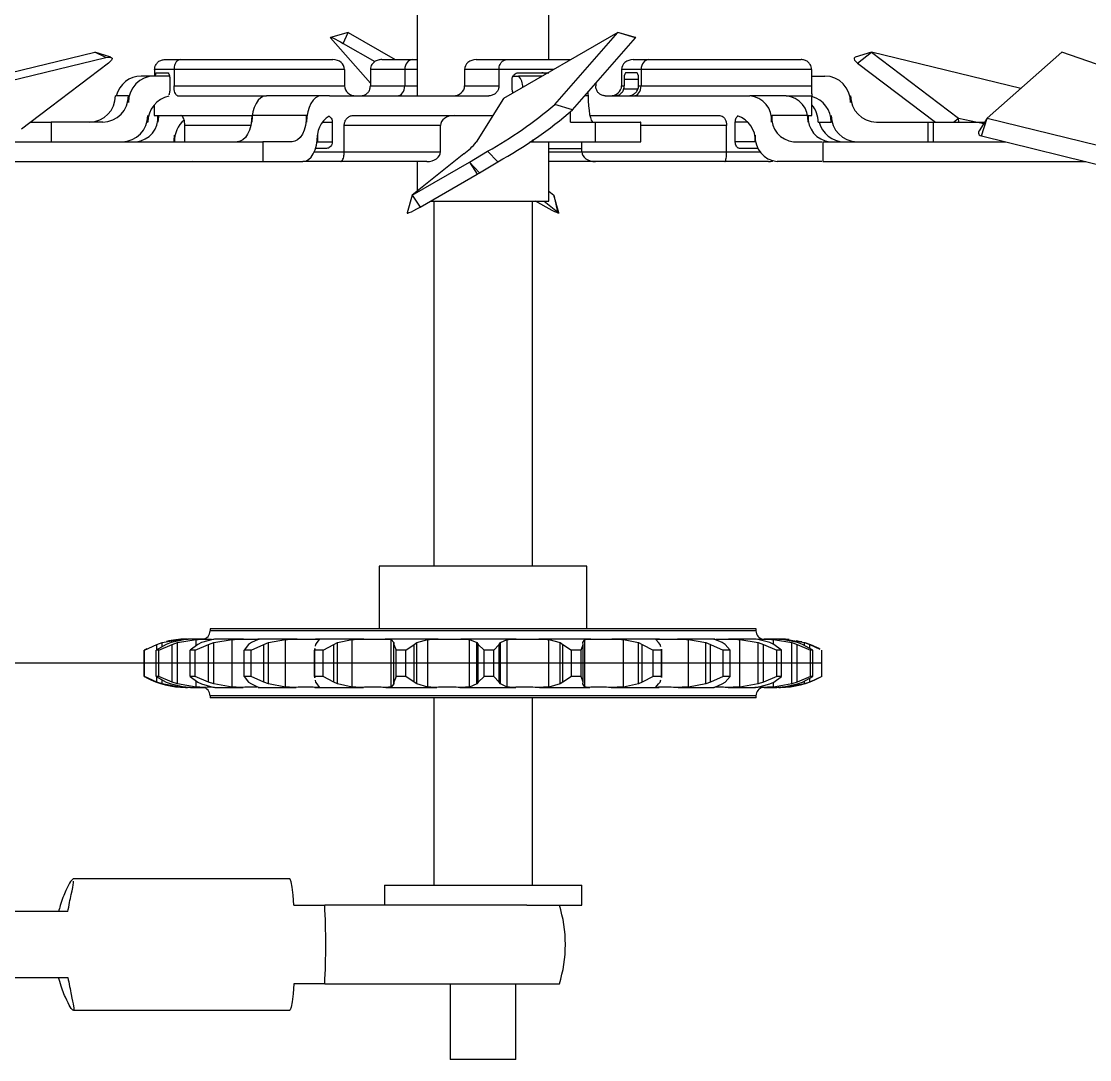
# Model space of a CAD drawing. Header units: millimetres. Extents: x -2889 to 8174, y 2447 to 8478.
# Drawn here: x 1646.6 to 1662.84, y 3375.92 to 3391.7 of the extents above; entities that cross this region are included whole.
import ezdxf

# ---------------------------------------------------------------- set-up
doc = ezdxf.new("R2010")
doc.units = ezdxf.units.MM

msp = doc.modelspace()

# ---------------------------------------------------------------- linework, layer by layer
at = {"color": 7, "linetype": 'Continuous', "lineweight": 25}
for p, q in [((1652.618, 3391.865), (1652.618, 3390.565)), ((1654.618, 3391.115), (1654.618, 3391.865)), ((1651.569, 3391.527), (1651.298, 3391.453)), ((1651.905, 3390.755), (1651.3, 3391.445)), ((1651.491, 3391.362), (1651.569, 3391.527)), ((1651.569, 3391.527), (1652.282, 3391.115)), ((1655.667, 3391.527), (1653.928, 3390.525)), ((1654.708, 3390.433), (1655.667, 3391.527)), ((1654.977, 3390.351), (1655.936, 3391.445)), ((1655.938, 3391.453), (1655.667, 3391.527)), ((1655.936, 3391.445), (1655.667, 3391.527)), ((1643.212, 3390.133), (1647.714, 3391.227)), ((1647.961, 3391.151), (1647.714, 3391.227)), ((1647.882, 3391.145), (1647.714, 3391.227)), ((1651.491, 3391.362), (1651.974, 3391.084)), ((1659.522, 3391.227), (1659.274, 3391.151)), ((1659.313, 3391.062), (1659.522, 3391.227)), ((1659.522, 3391.227), (1660.845, 3390.225)), ((1661.793, 3390.675), (1659.522, 3391.227)), ((1662.419, 3391.227), (1661.283, 3390.225)), ((1665.565, 3390.133), (1662.419, 3391.227)), ((1643.38, 3390.051), (1647.882, 3391.145)), ((1647.922, 3391.062), (1646.599, 3390.06)), ((1648.781, 3391.115), (1649.019, 3391.115)), ((1649.019, 3391.115), (1651.335, 3391.115)), ((1652.078, 3391.115), (1652.545, 3391.115)), ((1652.545, 3391.115), (1652.618, 3391.115)), ((1653.514, 3391.115), (1653.981, 3391.115)), ((1653.981, 3391.115), (1654.953, 3391.115)), ((1655.901, 3391.115), (1656.138, 3391.115)), ((1656.138, 3391.115), (1658.454, 3391.115)), ((1659.313, 3391.062), (1660.498, 3390.165)), ((1648.624, 3390.965), (1648.624, 3390.865)), ((1648.92, 3390.965), (1648.624, 3390.965)), ((1648.647, 3390.915), (1648.825, 3390.915)), ((1648.92, 3390.965), (1648.92, 3390.715)), ((1651.511, 3390.965), (1648.92, 3390.965)), ((1651.511, 3390.965), (1651.511, 3390.715)), ((1651.905, 3390.965), (1651.905, 3390.715)), ((1652.428, 3390.965), (1651.905, 3390.965)), ((1652.428, 3390.965), (1652.428, 3390.715)), ((1653.86, 3390.965), (1653.337, 3390.965)), ((1653.337, 3390.965), (1653.337, 3390.715)), ((1653.86, 3390.965), (1653.86, 3390.715)), ((1654.161, 3390.915), (1654.618, 3390.915)), ((1656.021, 3390.965), (1655.724, 3390.965)), ((1655.724, 3390.965), (1655.724, 3390.715)), ((1655.961, 3390.915), (1655.783, 3390.915)), ((1656.021, 3390.965), (1656.021, 3390.715)), ((1658.612, 3390.965), (1656.021, 3390.965)), ((1658.612, 3390.965), (1658.612, 3390.715)), ((1648.619, 3390.865), (1648.422, 3390.865)), ((1648.851, 3390.865), (1648.619, 3390.865)), ((1648.855, 3390.815), (1648.855, 3390.665)), ((1654.061, 3390.665), (1654.061, 3390.815)), ((1654.076, 3390.865), (1654.156, 3390.865)), ((1654.519, 3390.865), (1654.156, 3390.865)), ((1655.331, 3390.755), (1655.331, 3390.715)), ((1655.764, 3390.815), (1655.764, 3390.715)), ((1655.981, 3390.715), (1655.981, 3390.815)), ((1658.612, 3390.865), (1658.814, 3390.865)), ((1648.227, 3390.565), (1648.029, 3390.565)), ((1648.227, 3390.465), (1648.227, 3390.565)), ((1648.92, 3390.715), (1651.511, 3390.715)), ((1648.975, 3390.565), (1650.324, 3390.565)), ((1651.157, 3390.565), (1650.324, 3390.565)), ((1651.282, 3390.565), (1651.157, 3390.565)), ((1651.282, 3390.565), (1653.708, 3390.565)), ((1651.905, 3390.715), (1652.428, 3390.715)), ((1653.337, 3390.715), (1653.86, 3390.715)), ((1655.215, 3390.565), (1655.165, 3390.565)), ((1655.473, 3390.565), (1657.485, 3390.565)), ((1655.724, 3390.715), (1655.764, 3390.715)), ((1655.981, 3390.715), (1656.021, 3390.715)), ((1656.021, 3390.715), (1658.612, 3390.715)), ((1657.485, 3390.565), (1657.673, 3390.565)), ((1658.226, 3390.565), (1657.673, 3390.565)), ((1658.226, 3390.565), (1658.618, 3390.565)), ((1658.618, 3390.265), (1658.618, 3390.565)), ((1659.194, 3390.565), (1659.206, 3390.565)), ((1659.206, 3390.465), (1659.206, 3390.565)), ((1648.618, 3390.428), (1648.618, 3390.265)), ((1653.928, 3390.525), (1653.514, 3389.86)), ((1654.977, 3390.351), (1654.708, 3390.433)), ((1648.521, 3390.265), (1648.521, 3390.165)), ((1648.618, 3390.265), (1650.11, 3390.265)), ((1648.676, 3390.165), (1648.676, 3390.265)), ((1650.936, 3390.265), (1650.103, 3390.265)), ((1650.936, 3390.165), (1650.936, 3390.265)), ((1651.646, 3390.265), (1653.766, 3390.265)), ((1654.947, 3390.165), (1654.947, 3390.32)), ((1655.242, 3390.265), (1657.217, 3390.265)), ((1658.006, 3390.165), (1658.006, 3390.265)), ((1658.559, 3390.265), (1658.006, 3390.265)), ((1658.559, 3390.265), (1658.618, 3390.265)), ((1658.912, 3390.265), (1658.912, 3390.165)), ((1646.738, 3390.165), (1647.051, 3390.165)), ((1647.051, 3390.165), (1647.051, 3389.865)), ((1647.835, 3390.165), (1647.051, 3390.165)), ((1648.521, 3390.165), (1648.509, 3390.165)), ((1649.085, 3389.865), (1649.085, 3390.115)), ((1651.326, 3390.165), (1651.326, 3389.865)), ((1651.507, 3389.715), (1651.507, 3390.115)), ((1652.97, 3390.115), (1651.507, 3390.115)), ((1652.97, 3389.715), (1652.97, 3390.115)), ((1654.947, 3390.165), (1655.323, 3390.165)), ((1655.323, 3390.165), (1655.323, 3389.865)), ((1656.019, 3389.865), (1656.019, 3390.165)), ((1657.321, 3389.715), (1657.321, 3390.115)), ((1657.453, 3389.865), (1657.453, 3390.165)), ((1658.714, 3390.165), (1658.912, 3390.165)), ((1659.598, 3390.165), (1660.382, 3390.165)), ((1660.382, 3390.165), (1660.382, 3389.865)), ((1660.382, 3390.165), (1660.461, 3390.165)), ((1660.461, 3390.165), (1660.461, 3389.865)), ((1660.461, 3390.165), (1661.246, 3390.165)), ((1660.845, 3390.225), (1661.233, 3390.146)), ((1661.283, 3390.225), (1661.159, 3390.031)), ((1661.196, 3389.956), (1661.283, 3390.225)), ((1661.283, 3390.225), (1663.981, 3389.56)), ((1648.926, 3389.965), (1648.926, 3389.865)), ((1651.102, 3389.965), (1651.102, 3389.865)), ((1657.756, 3389.965), (1657.756, 3389.865)), ((1661.196, 3389.956), (1663.893, 3389.292)), ((1650.272, 3389.865), (1650.269, 3389.865)), ((1650.272, 3389.865), (1650.272, 3389.565)), ((1650.714, 3389.865), (1650.272, 3389.865)), ((1651.237, 3389.765), (1651.072, 3389.765)), ((1651.102, 3389.865), (1651.095, 3389.865)), ((1654.328, 3389.865), (1654.38, 3389.865)), ((1654.38, 3389.865), (1654.38, 3389.9)), ((1654.38, 3389.865), (1655.323, 3389.865)), ((1654.618, 3388.965), (1654.618, 3389.865)), ((1654.618, 3389.765), (1655.119, 3389.765)), ((1655.119, 3389.715), (1655.119, 3389.865)), ((1657.801, 3389.765), (1657.517, 3389.765)), ((1657.766, 3389.865), (1657.756, 3389.865)), ((1658.339, 3389.865), (1658.767, 3389.865)), ((1658.784, 3389.865), (1658.784, 3389.565)), ((1651.507, 3389.715), (1652.97, 3389.715)), ((1653.327, 3389.681), (1652.541, 3389.054)), ((1653.411, 3389.555), (1653.688, 3389.723)), ((1653.844, 3389.563), (1653.688, 3389.723)), ((1655.119, 3389.715), (1657.321, 3389.715)), ((1649.146, 3389.565), (1649.204, 3389.571)), ((1650.272, 3389.565), (1650.88, 3389.565)), ((1651.455, 3389.565), (1650.88, 3389.565)), ((1652.762, 3389.565), (1651.455, 3389.565)), ((1652.541, 3389.054), (1653.411, 3389.555)), ((1652.618, 3389.565), (1652.618, 3389.116)), ((1653.411, 3389.555), (1653.529, 3389.374)), ((1653.411, 3389.555), (1653.566, 3389.395)), ((1653.566, 3389.395), (1653.844, 3389.563)), ((1655.327, 3389.565), (1654.618, 3389.565)), ((1657.295, 3389.565), (1655.327, 3389.565)), ((1657.959, 3389.565), (1657.295, 3389.565)), ((1658.767, 3389.565), (1658.089, 3389.565)), ((1652.66, 3388.873), (1653.529, 3389.374)), ((1654.618, 3389.116), (1654.694, 3389.054)), ((1652.541, 3389.054), (1652.466, 3388.784)), ((1652.541, 3389.054), (1652.66, 3388.873)), ((1652.821, 3388.965), (1653.816, 3388.965)), ((1652.868, 3388.965), (1652.868, 3383.415)), ((1653.816, 3388.965), (1654.618, 3388.965)), ((1654.368, 3383.415), (1654.368, 3388.965)), ((1654.576, 3388.873), (1654.414, 3388.965)), ((1654.547, 3388.965), (1654.752, 3388.802)), ((1654.77, 3388.784), (1654.694, 3389.054)), ((1654.694, 3389.054), (1654.752, 3388.802)), ((1652.04, 3383.415), (1652.04, 3382.464)), ((1655.195, 3383.415), (1652.04, 3383.415)), ((1655.195, 3382.464), (1655.195, 3383.415)), ((1649.468, 3382.464), (1649.468, 3382.433)), ((1657.768, 3382.464), (1649.468, 3382.464)), ((1657.768, 3382.433), (1657.768, 3382.464)), ((1648.738, 3382.253), (1649.002, 3382.301)), ((1649.096, 3382.301), (1648.874, 3382.253)), ((1648.973, 3382.253), (1649.254, 3382.301)), ((1649.123, 3382.306), (1649.096, 3382.306)), ((1649.406, 3382.306), (1649.176, 3382.306)), ((1649.508, 3382.301), (1649.339, 3382.253)), ((1649.524, 3382.253), (1649.803, 3382.301)), ((1649.975, 3382.306), (1649.544, 3382.306)), ((1649.803, 3381.579), (1649.803, 3382.301)), ((1650.076, 3382.305), (1650.165, 3382.305)), ((1650.201, 3382.301), (1650.096, 3382.253)), ((1650.792, 3382.306), (1650.194, 3382.306)), ((1650.354, 3382.253), (1650.612, 3382.301)), ((1650.612, 3381.579), (1650.612, 3382.301)), ((1650.902, 3382.305), (1651.017, 3382.305)), ((1651.803, 3382.306), (1651.07, 3382.306)), ((1651.126, 3382.301), (1651.093, 3382.253)), ((1651.406, 3382.253), (1651.627, 3382.301)), ((1651.627, 3381.579), (1651.627, 3382.301)), ((1651.913, 3382.305), (1652.046, 3382.305)), ((1652.934, 3382.306), (1652.131, 3382.306)), ((1652.221, 3382.301), (1652.262, 3382.253)), ((1652.221, 3381.579), (1652.221, 3382.301)), ((1652.61, 3382.253), (1652.776, 3382.301)), ((1652.776, 3381.579), (1652.776, 3382.301)), ((1653.04, 3382.305), (1653.182, 3382.305)), ((1654.119, 3382.306), (1653.278, 3382.306)), ((1653.412, 3382.301), (1653.523, 3382.253)), ((1653.412, 3381.579), (1653.412, 3382.301)), ((1653.882, 3382.253), (1653.984, 3382.301)), ((1653.984, 3381.579), (1653.984, 3382.301)), ((1654.207, 3382.305), (1654.348, 3382.305)), ((1655.258, 3382.306), (1654.467, 3382.306)), ((1654.616, 3382.301), (1654.791, 3382.253)), ((1654.616, 3381.579), (1654.616, 3382.301)), ((1655.136, 3382.253), (1655.166, 3382.301)), ((1655.166, 3381.579), (1655.166, 3382.301)), ((1655.333, 3382.305), (1655.465, 3382.305)), ((1656.3, 3382.306), (1655.577, 3382.306)), ((1655.752, 3382.301), (1655.979, 3382.253)), ((1655.752, 3381.579), (1655.752, 3382.301)), ((1656.286, 3382.253), (1656.243, 3382.301)), ((1656.343, 3382.305), (1656.455, 3382.305)), ((1657.144, 3382.306), (1656.575, 3382.306)), ((1656.743, 3381.579), (1656.743, 3382.301)), ((1656.743, 3382.301), (1657.006, 3382.253)), ((1657.255, 3382.253), (1657.141, 3382.301)), ((1657.155, 3382.305), (1657.167, 3382.305)), ((1657.167, 3382.305), (1657.252, 3382.305)), ((1657.761, 3382.306), (1657.352, 3382.306)), ((1657.521, 3381.579), (1657.521, 3382.301)), ((1657.521, 3382.301), (1657.802, 3382.253)), ((1657.976, 3382.253), (1657.798, 3382.301)), ((1658.086, 3382.306), (1657.89, 3382.306)), ((1658.033, 3382.301), (1658.313, 3382.253)), ((1658.127, 3382.306), (1658.111, 3382.306)), ((1658.14, 3382.306), (1658.127, 3382.306)), ((1658.399, 3382.253), (1658.171, 3382.301)), ((1658.244, 3382.301), (1658.504, 3382.253)), ((1648.504, 3382.157), (1648.468, 3382.14)), ((1648.47, 3382.14), (1648.468, 3382.14)), ((1648.468, 3381.74), (1648.468, 3382.14)), ((1648.47, 3382.14), (1648.657, 3382.225)), ((1648.47, 3381.74), (1648.47, 3382.14)), ((1648.801, 3382.225), (1648.647, 3382.14)), ((1648.688, 3382.14), (1648.647, 3382.14)), ((1648.647, 3381.74), (1648.647, 3382.14)), ((1648.657, 3382.225), (1648.738, 3382.253)), ((1648.688, 3382.14), (1648.889, 3382.225)), ((1648.688, 3381.74), (1648.688, 3382.14)), ((1648.874, 3382.253), (1648.801, 3382.225)), ((1648.889, 3382.225), (1648.973, 3382.253)), ((1648.889, 3381.654), (1648.889, 3382.225)), ((1648.973, 3381.627), (1648.973, 3382.253)), ((1649.28, 3382.225), (1649.165, 3382.14)), ((1649.242, 3382.14), (1649.165, 3382.14)), ((1649.165, 3381.74), (1649.165, 3382.14)), ((1649.242, 3382.14), (1649.444, 3382.225)), ((1649.242, 3381.74), (1649.242, 3382.14)), ((1649.339, 3382.253), (1649.28, 3382.225)), ((1649.444, 3382.225), (1649.524, 3382.253)), ((1649.444, 3381.654), (1649.444, 3382.225)), ((1649.524, 3381.627), (1649.524, 3382.253)), ((1650.054, 3382.225), (1649.987, 3382.14)), ((1650.093, 3382.14), (1649.987, 3382.14)), ((1649.987, 3381.74), (1649.987, 3382.14)), ((1650.096, 3382.253), (1650.054, 3382.225)), ((1650.093, 3382.14), (1650.283, 3382.225)), ((1650.093, 3381.74), (1650.093, 3382.14)), ((1650.283, 3382.225), (1650.354, 3382.253)), ((1650.283, 3381.654), (1650.283, 3382.225)), ((1650.354, 3381.627), (1650.354, 3382.253)), ((1651.053, 3382.164), (1651.053, 3381.716)), ((1651.06, 3382.164), (1651.056, 3382.14)), ((1651.185, 3382.14), (1651.056, 3382.14)), ((1651.056, 3381.74), (1651.056, 3382.14)), ((1651.071, 3382.225), (1651.067, 3382.199)), ((1651.093, 3382.253), (1651.071, 3382.225)), ((1651.185, 3382.14), (1651.349, 3382.225)), ((1651.185, 3381.74), (1651.185, 3382.14)), ((1651.349, 3382.225), (1651.406, 3382.253)), ((1651.349, 3381.654), (1651.349, 3382.225)), ((1651.406, 3381.627), (1651.406, 3382.253)), ((1652.262, 3382.253), (1652.262, 3382.225)), ((1652.262, 3381.627), (1652.262, 3382.253)), ((1652.262, 3382.225), (1652.299, 3382.14)), ((1652.262, 3381.654), (1652.262, 3382.225)), ((1652.443, 3382.14), (1652.299, 3382.14)), ((1652.299, 3381.74), (1652.299, 3382.14)), ((1652.443, 3382.14), (1652.57, 3382.225)), ((1652.443, 3381.74), (1652.443, 3382.14)), ((1652.57, 3382.225), (1652.61, 3382.253)), ((1652.57, 3381.654), (1652.57, 3382.225)), ((1652.61, 3381.627), (1652.61, 3382.253)), ((1653.523, 3382.253), (1653.545, 3382.225)), ((1653.523, 3381.627), (1653.523, 3382.253)), ((1653.545, 3382.225), (1653.633, 3382.14)), ((1653.545, 3381.654), (1653.545, 3382.225)), ((1653.781, 3382.14), (1653.633, 3382.14)), ((1653.633, 3381.74), (1653.633, 3382.14)), ((1653.781, 3382.14), (1653.862, 3382.225)), ((1653.781, 3381.74), (1653.781, 3382.14)), ((1653.862, 3382.225), (1653.882, 3382.253)), ((1653.862, 3381.654), (1653.862, 3382.225)), ((1653.882, 3381.627), (1653.882, 3382.253)), ((1654.791, 3382.253), (1654.833, 3382.225)), ((1654.791, 3381.627), (1654.791, 3382.253)), ((1654.833, 3382.225), (1654.965, 3382.14)), ((1654.833, 3381.654), (1654.833, 3382.225)), ((1655.108, 3382.14), (1654.965, 3382.14)), ((1654.965, 3381.74), (1654.965, 3382.14)), ((1655.108, 3382.14), (1655.138, 3382.225)), ((1655.108, 3381.74), (1655.108, 3382.14)), ((1655.138, 3382.225), (1655.136, 3382.253)), ((1655.138, 3381.654), (1655.138, 3382.225)), ((1655.979, 3382.253), (1656.038, 3382.225)), ((1655.979, 3381.627), (1655.979, 3382.253)), ((1656.038, 3382.225), (1656.206, 3382.14)), ((1656.038, 3381.654), (1656.038, 3382.225)), ((1656.333, 3382.14), (1656.206, 3382.14)), ((1656.206, 3381.74), (1656.206, 3382.14)), ((1656.31, 3382.225), (1656.286, 3382.253)), ((1656.32, 3382.19), (1656.31, 3382.225)), ((1656.333, 3382.14), (1656.329, 3382.156)), ((1656.333, 3381.74), (1656.333, 3382.14)), ((1656.334, 3381.724), (1656.334, 3382.156)), ((1657.006, 3382.253), (1657.078, 3382.225)), ((1657.006, 3381.627), (1657.006, 3382.253)), ((1657.078, 3382.225), (1657.27, 3382.14)), ((1657.078, 3381.654), (1657.078, 3382.225)), ((1657.299, 3382.225), (1657.255, 3382.253)), ((1657.373, 3382.14), (1657.27, 3382.14)), ((1657.27, 3381.74), (1657.27, 3382.14)), ((1657.373, 3382.14), (1657.299, 3382.225)), ((1657.373, 3381.74), (1657.373, 3382.14)), ((1657.802, 3382.253), (1657.883, 3382.225)), ((1657.802, 3381.627), (1657.802, 3382.253)), ((1657.883, 3382.225), (1658.085, 3382.14)), ((1657.883, 3381.654), (1657.883, 3382.225)), ((1658.037, 3382.225), (1657.976, 3382.253)), ((1658.157, 3382.14), (1658.037, 3382.225)), ((1658.157, 3382.14), (1658.085, 3382.14)), ((1658.085, 3381.74), (1658.085, 3382.14)), ((1658.157, 3381.74), (1658.157, 3382.14)), ((1658.313, 3382.253), (1658.396, 3382.225)), ((1658.313, 3381.627), (1658.313, 3382.253)), ((1658.396, 3382.225), (1658.596, 3382.14)), ((1658.396, 3381.654), (1658.396, 3382.225)), ((1658.473, 3382.225), (1658.399, 3382.253)), ((1658.632, 3382.14), (1658.473, 3382.225)), ((1658.504, 3382.253), (1658.584, 3382.225)), ((1658.584, 3382.225), (1658.737, 3382.154)), ((1658.632, 3382.14), (1658.596, 3382.14)), ((1658.596, 3381.74), (1658.596, 3382.14)), ((1658.632, 3381.74), (1658.632, 3382.14)), ((1658.768, 3381.74), (1658.768, 3382.14)), ((1648.468, 3381.74), (1648.499, 3381.726)), ((1648.47, 3381.74), (1648.468, 3381.74)), ((1648.657, 3381.654), (1648.47, 3381.74)), ((1648.647, 3381.74), (1648.801, 3381.654)), ((1648.688, 3381.74), (1648.647, 3381.74)), ((1648.738, 3381.627), (1648.657, 3381.654)), ((1648.889, 3381.654), (1648.688, 3381.74)), ((1649.002, 3381.579), (1648.738, 3381.627)), ((1648.801, 3381.654), (1648.874, 3381.627)), ((1648.874, 3381.627), (1649.096, 3381.579)), ((1648.973, 3381.627), (1648.889, 3381.654)), ((1649.254, 3381.579), (1648.973, 3381.627)), ((1649.165, 3381.74), (1649.28, 3381.654)), ((1649.242, 3381.74), (1649.165, 3381.74)), ((1649.444, 3381.654), (1649.242, 3381.74)), ((1649.28, 3381.654), (1649.339, 3381.627)), ((1649.339, 3381.627), (1649.508, 3381.579)), ((1649.524, 3381.627), (1649.444, 3381.654)), ((1649.803, 3381.579), (1649.524, 3381.627)), ((1649.987, 3381.74), (1650.054, 3381.654)), ((1650.093, 3381.74), (1649.987, 3381.74)), ((1650.054, 3381.654), (1650.096, 3381.627)), ((1650.283, 3381.654), (1650.093, 3381.74)), ((1650.096, 3381.627), (1650.201, 3381.579)), ((1650.354, 3381.627), (1650.283, 3381.654)), ((1650.612, 3381.579), (1650.354, 3381.627)), ((1651.056, 3381.74), (1651.06, 3381.716)), ((1651.185, 3381.74), (1651.056, 3381.74)), ((1651.067, 3381.681), (1651.071, 3381.654)), ((1651.071, 3381.654), (1651.093, 3381.627)), ((1651.093, 3381.627), (1651.126, 3381.579)), ((1651.349, 3381.654), (1651.185, 3381.74)), ((1651.406, 3381.627), (1651.349, 3381.654)), ((1651.627, 3381.579), (1651.406, 3381.627)), ((1652.262, 3381.627), (1652.221, 3381.579)), ((1652.299, 3381.74), (1652.262, 3381.654)), ((1652.262, 3381.654), (1652.262, 3381.627)), ((1652.443, 3381.74), (1652.299, 3381.74)), ((1652.57, 3381.654), (1652.443, 3381.74)), ((1652.61, 3381.627), (1652.57, 3381.654)), ((1652.776, 3381.579), (1652.61, 3381.627)), ((1653.523, 3381.627), (1653.412, 3381.579)), ((1653.545, 3381.654), (1653.523, 3381.627)), ((1653.633, 3381.74), (1653.545, 3381.654)), ((1653.781, 3381.74), (1653.633, 3381.74)), ((1653.862, 3381.654), (1653.781, 3381.74)), ((1653.882, 3381.627), (1653.862, 3381.654)), ((1653.984, 3381.579), (1653.882, 3381.627)), ((1654.791, 3381.627), (1654.616, 3381.579)), ((1654.833, 3381.654), (1654.791, 3381.627)), ((1654.965, 3381.74), (1654.833, 3381.654)), ((1655.108, 3381.74), (1654.965, 3381.74)), ((1655.138, 3381.654), (1655.108, 3381.74)), ((1655.136, 3381.627), (1655.138, 3381.654)), ((1655.166, 3381.579), (1655.136, 3381.627)), ((1655.979, 3381.627), (1655.752, 3381.579)), ((1656.038, 3381.654), (1655.979, 3381.627)), ((1656.206, 3381.74), (1656.038, 3381.654)), ((1656.333, 3381.74), (1656.206, 3381.74)), ((1656.243, 3381.579), (1656.286, 3381.627)), ((1656.286, 3381.627), (1656.31, 3381.654)), ((1656.31, 3381.654), (1656.32, 3381.69)), ((1656.329, 3381.724), (1656.333, 3381.74)), ((1657.006, 3381.627), (1656.743, 3381.579)), ((1657.078, 3381.654), (1657.006, 3381.627)), ((1657.27, 3381.74), (1657.078, 3381.654)), ((1657.141, 3381.579), (1657.255, 3381.627)), ((1657.255, 3381.627), (1657.299, 3381.654)), ((1657.373, 3381.74), (1657.27, 3381.74)), ((1657.299, 3381.654), (1657.373, 3381.74)), ((1657.802, 3381.627), (1657.521, 3381.579)), ((1657.798, 3381.579), (1657.976, 3381.627)), ((1657.883, 3381.654), (1657.802, 3381.627)), ((1658.085, 3381.74), (1657.883, 3381.654)), ((1657.976, 3381.627), (1658.037, 3381.654)), ((1658.313, 3381.627), (1658.033, 3381.579)), ((1658.037, 3381.654), (1658.157, 3381.74)), ((1658.157, 3381.74), (1658.085, 3381.74)), ((1658.171, 3381.579), (1658.399, 3381.627)), ((1658.504, 3381.627), (1658.244, 3381.579)), ((1658.396, 3381.654), (1658.313, 3381.627)), ((1658.596, 3381.74), (1658.396, 3381.654)), ((1658.399, 3381.627), (1658.473, 3381.654)), ((1658.473, 3381.654), (1658.632, 3381.74)), ((1658.584, 3381.654), (1658.504, 3381.627)), ((1658.768, 3381.74), (1658.584, 3381.654)), ((1658.632, 3381.74), (1658.596, 3381.74)), ((1649.096, 3381.574), (1649.123, 3381.574)), ((1649.177, 3381.574), (1649.4, 3381.574)), ((1649.538, 3381.574), (1649.973, 3381.574)), ((1650.165, 3381.575), (1650.076, 3381.575)), ((1650.178, 3381.575), (1650.165, 3381.575)), ((1650.2, 3381.574), (1650.778, 3381.574)), ((1651.017, 3381.575), (1650.902, 3381.575)), ((1651.059, 3381.574), (1651.801, 3381.574)), ((1652.046, 3381.575), (1651.913, 3381.575)), ((1652.141, 3381.574), (1652.915, 3381.574)), ((1653.182, 3381.575), (1653.04, 3381.575)), ((1653.266, 3381.574), (1654.115, 3381.574)), ((1654.348, 3381.575), (1654.207, 3381.575)), ((1654.478, 3381.574), (1655.24, 3381.574)), ((1655.465, 3381.575), (1655.333, 3381.575)), ((1655.567, 3381.574), (1656.296, 3381.574)), ((1656.455, 3381.575), (1656.343, 3381.575)), ((1656.582, 3381.574), (1657.133, 3381.574)), ((1657.167, 3381.575), (1657.134, 3381.574)), ((1657.252, 3381.575), (1657.167, 3381.575)), ((1657.346, 3381.574), (1657.759, 3381.574)), ((1657.891, 3381.574), (1658.085, 3381.574)), ((1658.113, 3381.574), (1658.127, 3381.574)), ((1658.127, 3381.574), (1658.14, 3381.574)), ((1649.468, 3381.447), (1649.468, 3381.415)), ((1657.768, 3381.415), (1649.468, 3381.415)), ((1652.868, 3381.415), (1652.868, 3378.565)), ((1654.368, 3378.565), (1654.368, 3381.415)), ((1657.768, 3381.415), (1657.768, 3381.447)), ((1650.678, 3378.665), (1647.388, 3378.665)), ((1652.118, 3378.565), (1652.118, 3378.265)), ((1652.118, 3378.565), (1655.118, 3378.565)), ((1655.118, 3378.265), (1655.118, 3378.565)), ((1650.743, 3378.265), (1651.21, 3378.265)), ((1654.282, 3378.265), (1651.21, 3378.265)), ((1654.282, 3378.265), (1655.118, 3378.265)), ((1647.306, 3378.165), (1646.082, 3378.165)), ((1646.082, 3377.165), (1647.306, 3377.165)), ((1651.21, 3377.065), (1650.743, 3377.065)), ((1651.21, 3377.065), (1654.778, 3377.065)), ((1653.118, 3377.065), (1653.118, 3375.915)), ((1654.118, 3375.915), (1654.118, 3377.065)), ((1647.389, 3376.665), (1650.678, 3376.665)), ((1654.118, 3375.915), (1653.118, 3375.915))]:
    msp.add_line(p, q, dxfattribs=at)
at = {"color": 8, "linetype": 'Continuous', "lineweight": 25}
for p, q in [((1652.618, 3390.965), (1652.428, 3390.965)), ((1654.693, 3390.965), (1653.86, 3390.965)), ((1655.981, 3390.815), (1655.764, 3390.815)), ((1652.428, 3390.715), (1652.618, 3390.715)), ((1655.973, 3390.665), (1655.755, 3390.665)), ((1650.087, 3390.115), (1649.085, 3390.115)), ((1651.177, 3390.165), (1651.326, 3390.165)), ((1657.321, 3390.115), (1656.019, 3390.115)), ((1657.643, 3390.165), (1657.453, 3390.165)), ((1660.77, 3390.165), (1660.845, 3390.225)), ((1660.849, 3390.165), (1660.845, 3390.225)), ((1651.102, 3389.865), (1651.326, 3389.865)), ((1657.756, 3389.865), (1657.453, 3389.865)), ((1651.053, 3389.715), (1651.507, 3389.715)), ((1654.618, 3389.715), (1655.119, 3389.715)), ((1657.321, 3389.715), (1657.829, 3389.715)), ((1649.002, 3382.281), (1649.002, 3382.301)), ((1649.254, 3382.206), (1649.254, 3382.301)), ((1657.768, 3382.433), (1649.468, 3382.433)), ((1658.033, 3382.227), (1658.033, 3382.301)), ((1648.657, 3382.145), (1648.657, 3382.225)), ((1648.738, 3382.19), (1648.738, 3382.253)), ((1658.504, 3382.209), (1658.504, 3382.253)), ((1658.584, 3382.166), (1658.584, 3382.225)), ((1648.657, 3381.654), (1648.657, 3381.735)), ((1648.738, 3381.627), (1648.738, 3381.69)), ((1649.254, 3381.579), (1649.254, 3381.674)), ((1658.033, 3381.579), (1658.033, 3381.653)), ((1658.504, 3381.627), (1658.504, 3381.671)), ((1658.584, 3381.654), (1658.584, 3381.714)), ((1649.002, 3381.579), (1649.002, 3381.599)), ((1657.768, 3381.447), (1649.468, 3381.447))]:
    msp.add_line(p, q, dxfattribs=at)
msp.add_line((1658.768, 3381.94), (1608.824, 3381.94))
at = {"color": 7, "linetype": 'Continuous', "lineweight": 25, "flags": 128}
for points in [[(1651.3, 3391.445), (1651.296, 3391.452), (1651.303, 3391.453), (1651.318, 3391.449), (1651.342, 3391.439), (1651.373, 3391.425), (1651.41, 3391.406), (1651.45, 3391.385), (1651.491, 3391.362)], [(1655.936, 3391.445), (1655.939, 3391.452), (1655.938, 3391.453)], [(1647.882, 3391.145), (1647.917, 3391.152), (1647.946, 3391.153), (1647.966, 3391.149), (1647.977, 3391.139), (1647.977, 3391.125), (1647.968, 3391.106), (1647.949, 3391.085), (1647.922, 3391.062)], [(1659.274, 3391.151), (1659.27, 3391.149), (1659.259, 3391.139), (1659.258, 3391.125), (1659.267, 3391.106), (1659.286, 3391.085), (1659.313, 3391.062)], [(1650.324, 3390.565), (1650.281, 3390.558), (1650.239, 3390.535), (1650.201, 3390.498), (1650.168, 3390.448), (1650.14, 3390.388), (1650.12, 3390.319), (1650.107, 3390.244), (1650.103, 3390.165)], [(1651.157, 3390.565), (1651.114, 3390.558), (1651.072, 3390.535), (1651.034, 3390.498), (1651.001, 3390.448), (1650.973, 3390.388), (1650.953, 3390.319), (1650.94, 3390.244), (1650.936, 3390.165)], [(1655.209, 3390.616), (1655.214, 3390.544), (1655.215, 3390.465)], [(1655.215, 3390.565), (1655.217, 3390.487), (1655.221, 3390.412), (1655.229, 3390.343), (1655.238, 3390.283), (1655.25, 3390.233), (1655.264, 3390.196), (1655.279, 3390.173), (1655.294, 3390.165)], [(1648.687, 3390.265), (1648.683, 3390.244), (1648.676, 3390.165)], [(1650.103, 3390.265), (1650.098, 3390.187), (1650.086, 3390.112), (1650.065, 3390.043), (1650.038, 3389.983), (1650.004, 3389.933), (1649.966, 3389.896), (1649.925, 3389.873), (1649.881, 3389.865)], [(1650.936, 3390.265), (1650.931, 3390.187), (1650.919, 3390.112), (1650.898, 3390.043), (1650.871, 3389.983), (1650.837, 3389.933), (1650.799, 3389.896), (1650.758, 3389.873), (1650.714, 3389.865)], [(1648.915, 3389.864), (1648.92, 3389.887), (1648.926, 3389.965)], [(1650.88, 3389.565), (1650.924, 3389.573), (1650.965, 3389.596), (1651.003, 3389.633), (1651.037, 3389.683), (1651.064, 3389.743), (1651.085, 3389.812), (1651.097, 3389.887), (1651.102, 3389.965)], [(1661.159, 3390.031), (1661.157, 3390.027), (1661.15, 3390.011), (1661.149, 3389.996), (1661.153, 3389.983), (1661.162, 3389.972), (1661.177, 3389.963), (1661.196, 3389.956)], [(1652.466, 3388.784), (1652.466, 3388.782), (1652.476, 3388.782), (1652.497, 3388.79), (1652.529, 3388.803), (1652.568, 3388.823), (1652.613, 3388.846), (1652.66, 3388.873)], [(1654.752, 3388.802), (1654.767, 3388.789), (1654.77, 3388.782), (1654.76, 3388.782), (1654.738, 3388.79), (1654.707, 3388.803), (1654.667, 3388.823), (1654.622, 3388.846), (1654.576, 3388.873)], [(1658.272, 3382.299), (1658.218, 3382.304), (1658.14, 3382.306)], [(1658.462, 3382.265), (1658.448, 3382.268), (1658.378, 3382.283)], [(1650.743, 3378.265), (1650.732, 3378.416), (1650.718, 3378.536), (1650.703, 3378.618), (1650.686, 3378.66), (1650.678, 3378.665)], [(1650.743, 3377.065), (1650.732, 3376.914), (1650.718, 3376.795), (1650.703, 3376.713), (1650.686, 3376.671), (1650.678, 3376.665)]]:
    msp.add_lwpolyline(points, dxfattribs=at)
at = {"color": 7, "linetype": 'Continuous', "lineweight": 25}
for centre, radius, start, end in [((1654.514, 3390.819), 0.0968, 52.9416, 89.9256), ((1655.905, 3390.84), 0.143, 147.9758, 189.6519), ((1655.84, 3390.84), 0.143, 350.3481, 32.0242), ((1648.425, 3390.471), 0.394, 90.4763, 166.1554), ((1648.623, 3390.469), 0.396, 90.5771, 180.5657), ((1653.991, 3390.705), 0.231, 357.2446, 44.1857), ((1658.81, 3390.469), 0.396, 359.4343, 89.4229), ((1647.633, 3390.562), 0.396, 270.5771, 0.5657), ((1647.831, 3390.562), 0.396, 270.5771, 0.5657), ((1648.919, 3390.169), 0.397, 101.4285, 180.4897), ((1655.611, 3390.715), 0.153, 340.8978, 0.0084), ((1655.828, 3390.715), 0.153, 340.8978, 0.0084), ((1657.636, 3390.196), 0.371, 355.2692, 84.3178), ((1658.189, 3390.196), 0.371, 355.2692, 84.3178), ((1659.602, 3390.562), 0.396, 179.4343, 269.4229), ((1650.785, 3394.982), 6.007, 298.8945, 310.7689), ((1658.514, 3390.169), 0.398, 359.537, 74.902), ((1658.31, 3390.166), 0.404, 359.9165, 40.4002), ((1648.125, 3390.262), 0.396, 270.5771, 0.5657), ((1648.306, 3390.235), 0.371, 275.6822, 4.7308), ((1651.49, 3389.925), 0.393, 122.2835, 188.7711), ((1650.619, 3395.407), 6.675, 298.8945, 310.7689), ((1657.374, 3389.892), 0.383, 356.031, 72.9269), ((1658.376, 3390.235), 0.371, 175.2692, 264.3178), ((1658.929, 3390.235), 0.371, 175.2692, 264.3178), ((1659.308, 3390.262), 0.396, 179.4343, 269.4229), ((1649.35, 3389.876), 0.424, 130.9964, 181.4271), ((1659.11, 3390.26), 0.394, 193.8446, 269.5237), ((1658.126, 3389.935), 0.371, 175.2692, 264.3178), ((1652.784, 3390.435), 0.929, 305.7661, 321.807), ((1652.45, 3391.248), 2.163, 299.9366, 301.0791), ((1649.096, 3381.036), 1.27, 90, 103.3488), ((1649.34, 3382.433), 0.128, 277.5451, 0), ((1657.895, 3382.433), 0.128, 180, 260.0204), ((1658.14, 3381.036), 1.27, 61.8775, 72.8685), ((1649.096, 3382.844), 1.27, 241.8775, 270), ((1658.14, 3382.844), 1.27, 270, 297.8591), ((1649.34, 3381.447), 0.128, 0, 82.4549), ((1657.895, 3381.447), 0.128, 101.25, 180), ((1640.466, 3377.665), 10.761, 356.8037, 3.1963), ((1652.87, 3377.665), 2, 0, 17.4576), ((1652.87, 3377.665), 2, 342.5424, 0)]:
    msp.add_arc(centre, radius, start, end, dxfattribs=at)
for centre, major_axis, ratio, start_param, end_param in [((1651.335, 3390.965), (0.177, 0), 0.848892, 0, 1.570796), ((1652.545, 3390.965), (0, 0.15), 0.782497, 0, 1.570796), ((1653.514, 3390.965), (0.177, 0), 0.848892, 1.570796, 3.141593), ((1655.901, 3390.965), (0.177, 0), 0.848892, 1.570796, 3.141593), ((1656.138, 3390.965), (0, 0.15), 0.782497, 0, 1.570796), ((1651.688, 3390.715), (0.177, 0), 0.848892, 3.141593, 4.712389), ((1652.31, 3390.715), (0, 0.15), 0.782497, 3.141593, 4.712389), ((1653.161, 3390.715), (0.177, 0), 0.848892, 4.712389, 6.283185), ((1655.547, 3390.715), (0.177, 0), 0.848892, 4.712389, 6.283185), ((1655.903, 3390.715), (0, 0.15), 0.782497, 3.141593, 4.712389), ((1653.178, 3390.115), (0.208, 0), 0.721352, 1.570796, 3.141593), ((1652.762, 3389.715), (0.208, 0), 0.721352, 4.712389, 6.283185), ((1655.327, 3389.715), (0.208, 0), 0.721352, 3.141593, 4.712389)]:
    msp.add_ellipse(centre, major_axis=major_axis, ratio=ratio, start_param=start_param, end_param=end_param, dxfattribs=at)
for points, knots in [([(1648.624, 3390.965), (1648.625, 3390.979), (1648.627, 3391.007), (1648.647, 3391.048), (1648.681, 3391.086), (1648.728, 3391.11), (1648.764, 3391.115), (1648.781, 3391.115), (1648.781, 3391.115)], [0, 0, 0, 0, 0.1516944, 0.3028266, 0.5051289, 0.7693107, 0.9971663, 1, 1, 1, 1]), ([(1649.019, 3391.115), (1649.019, 3391.115), (1649.008, 3391.115), (1648.985, 3391.11), (1648.956, 3391.086), (1648.935, 3391.048), (1648.922, 3391.007), (1648.921, 3390.979), (1648.92, 3390.965)], [0, 0, 0, 0, 0.002834, 0.230689, 0.494871, 0.697173, 0.848306, 1, 1, 1, 1]), ([(1652.078, 3391.115), (1652.078, 3391.115), (1652.059, 3391.115), (1652.02, 3391.11), (1651.968, 3391.086), (1651.93, 3391.048), (1651.909, 3391.007), (1651.906, 3390.979), (1651.905, 3390.965)], [0, 0, 0, 0, 0.002834, 0.230689, 0.494871, 0.697173, 0.848306, 1, 1, 1, 1]), ([(1653.86, 3390.965), (1653.861, 3390.979), (1653.863, 3391.007), (1653.878, 3391.048), (1653.904, 3391.086), (1653.941, 3391.11), (1653.968, 3391.115), (1653.981, 3391.115), (1653.981, 3391.115)], [0, 0, 0, 0, 0.151694, 0.302827, 0.505129, 0.769311, 0.997166, 1, 1, 1, 1]), ([(1658.612, 3390.965), (1658.611, 3390.979), (1658.608, 3391.007), (1658.589, 3391.048), (1658.555, 3391.086), (1658.507, 3391.11), (1658.471, 3391.115), (1658.454, 3391.115), (1658.454, 3391.115)], [0, 0, 0, 0, 0.151694, 0.302827, 0.505129, 0.769311, 0.997166, 1, 1, 1, 1]), ([(1648.639, 3390.865), (1648.639, 3390.87), (1648.64, 3390.884), (1648.642, 3390.901), (1648.645, 3390.914), (1648.647, 3390.915), (1648.647, 3390.915)], [0, 0, 0, 0, 0.134263, 0.457087, 0.781685, 1, 1, 1, 1]), ([(1648.825, 3390.915), (1648.826, 3390.915), (1648.831, 3390.915), (1648.838, 3390.907), (1648.847, 3390.887), (1648.853, 3390.859), (1648.855, 3390.834), (1648.855, 3390.819), (1648.855, 3390.815)], [0, 0, 0, 0, 0.072429, 0.288164, 0.504088, 0.719476, 0.93375, 1, 1, 1, 1]), ([(1654.061, 3390.815), (1654.062, 3390.827), (1654.065, 3390.849), (1654.082, 3390.879), (1654.107, 3390.902), (1654.135, 3390.914), (1654.154, 3390.915), (1654.161, 3390.915)], [0, 0, 0, 0, 0.213245, 0.426468, 0.640332, 0.855371, 1, 1, 1, 1]), ([(1648.855, 3390.665), (1648.855, 3390.658), (1648.854, 3390.639), (1648.851, 3390.611), (1648.845, 3390.589), (1648.841, 3390.582), (1648.84, 3390.58)], [0, 0, 0, 0, 0.221621, 0.541234, 0.861777, 1, 1, 1, 1]), ([(1648.975, 3390.565), (1648.968, 3390.567), (1648.955, 3390.571), (1648.939, 3390.597), (1648.927, 3390.636), (1648.921, 3390.678), (1648.92, 3390.705), (1648.92, 3390.715)], [0, 0, 0, 0, 0.218601, 0.437279, 0.653907, 0.867651, 1, 1, 1, 1]), ([(1651.763, 3390.565), (1651.779, 3390.567), (1651.811, 3390.571), (1651.854, 3390.597), (1651.886, 3390.636), (1651.903, 3390.678), (1651.904, 3390.705), (1651.905, 3390.715)], [0, 0, 0, 0, 0.218601, 0.437279, 0.653907, 0.867651, 1, 1, 1, 1]), ([(1653.86, 3390.715), (1653.859, 3390.699), (1653.855, 3390.665), (1653.83, 3390.621), (1653.792, 3390.587), (1653.749, 3390.568), (1653.72, 3390.566), (1653.708, 3390.565)], [0, 0, 0, 0, 0.21126, 0.422488, 0.634648, 0.849139, 1, 1, 1, 1]), ([(1654.078, 3390.611), (1654.077, 3390.612), (1654.069, 3390.621), (1654.063, 3390.641), (1654.062, 3390.659), (1654.061, 3390.665)], [0, 0, 0, 0, 0.048775, 0.635102, 1, 1, 1, 1]), ([(1655.473, 3390.565), (1655.457, 3390.567), (1655.424, 3390.571), (1655.381, 3390.597), (1655.349, 3390.636), (1655.333, 3390.678), (1655.331, 3390.705), (1655.331, 3390.715)], [0, 0, 0, 0, 0.218601, 0.437279, 0.653907, 0.867651, 1, 1, 1, 1]), ([(1655.755, 3390.665), (1655.751, 3390.655), (1655.741, 3390.63), (1655.716, 3390.598), (1655.681, 3390.572), (1655.652, 3390.566), (1655.636, 3390.565), (1655.636, 3390.565)], [0, 0, 0, 0, 0.166478, 0.370448, 0.654164, 0.996363, 1, 1, 1, 1]), ([(1655.814, 3390.565), (1655.815, 3390.565), (1655.836, 3390.566), (1655.876, 3390.572), (1655.924, 3390.598), (1655.957, 3390.63), (1655.968, 3390.655), (1655.973, 3390.665)], [0, 0, 0, 0, 0.003637, 0.345836, 0.629552, 0.833522, 1, 1, 1, 1]), ([(1658.612, 3390.715), (1658.612, 3390.699), (1658.612, 3390.665), (1658.613, 3390.621), (1658.615, 3390.587), (1658.616, 3390.568), (1658.617, 3390.566), (1658.617, 3390.565)], [0, 0, 0, 0, 0.2112599, 0.4224881, 0.6346479, 0.8491389, 1, 1, 1, 1]), ([(1649.085, 3390.115), (1649.084, 3390.132), (1649.083, 3390.166), (1649.072, 3390.21), (1649.056, 3390.244), (1649.039, 3390.263), (1649.028, 3390.265), (1649.023, 3390.265)], [0, 0, 0, 0, 0.21126, 0.422488, 0.634648, 0.849139, 1, 1, 1, 1]), ([(1651.27, 3390.257), (1651.272, 3390.257), (1651.284, 3390.253), (1651.301, 3390.237), (1651.319, 3390.209), (1651.326, 3390.184), (1651.326, 3390.169), (1651.326, 3390.165)], [0, 0, 0, 0, 0.056063, 0.342391, 0.628009, 0.912148, 1, 1, 1, 1]), ([(1651.507, 3390.115), (1651.509, 3390.132), (1651.512, 3390.166), (1651.535, 3390.21), (1651.57, 3390.244), (1651.609, 3390.263), (1651.635, 3390.265), (1651.646, 3390.265)], [0, 0, 0, 0, 0.2112599, 0.4224881, 0.6346479, 0.8491389, 1, 1, 1, 1]), ([(1657.217, 3390.265), (1657.229, 3390.264), (1657.253, 3390.26), (1657.284, 3390.234), (1657.307, 3390.195), (1657.319, 3390.153), (1657.32, 3390.126), (1657.321, 3390.115)], [0, 0, 0, 0, 0.218601, 0.437279, 0.653907, 0.867651, 1, 1, 1, 1]), ([(1657.453, 3390.165), (1657.454, 3390.177), (1657.455, 3390.199), (1657.466, 3390.229), (1657.48, 3390.249), (1657.49, 3390.255), (1657.493, 3390.257)], [0, 0, 0, 0, 0.282735, 0.56544, 0.848995, 1, 1, 1, 1]), ([(1655.323, 3390.165), (1655.433, 3390.165), (1655.654, 3390.165), (1655.862, 3390.165), (1655.982, 3390.165), (1656.025, 3390.165), (1656.016, 3390.165), (1656.014, 3390.165)], [0, 0, 0, 0, 0.227214, 0.4574546, 0.6966609, 0.9490057, 1, 1, 1, 1]), ([(1645.145, 3389.865), (1645.363, 3389.865), (1645.802, 3389.865), (1646.42, 3389.865), (1647.009, 3389.865), (1647.575, 3389.865), (1648.19, 3389.865), (1648.85, 3389.865), (1649.562, 3389.865), (1650.03, 3389.865), (1650.272, 3389.865)], [0, 0, 0, 0, 0.093181, 0.187604, 0.285703, 0.389191, 0.499135, 0.653761, 0.820799, 1, 1, 1, 1]), ([(1651.326, 3389.865), (1651.326, 3389.858), (1651.324, 3389.839), (1651.313, 3389.811), (1651.293, 3389.786), (1651.267, 3389.769), (1651.247, 3389.767), (1651.237, 3389.765)], [0, 0, 0, 0, 0.1476284, 0.3605321, 0.5740554, 0.788733, 1, 1, 1, 1]), ([(1655.323, 3389.865), (1655.433, 3389.865), (1655.654, 3389.865), (1655.862, 3389.865), (1655.982, 3389.865), (1656.025, 3389.865), (1656.016, 3389.865), (1656.014, 3389.865)], [0, 0, 0, 0, 0.227214, 0.4574546, 0.6966609, 0.9490057, 1, 1, 1, 1]), ([(1657.517, 3389.765), (1657.51, 3389.767), (1657.495, 3389.769), (1657.476, 3389.786), (1657.462, 3389.812), (1657.454, 3389.84), (1657.453, 3389.858), (1657.453, 3389.865)], [0, 0, 0, 0, 0.215924, 0.431854, 0.647548, 0.86227, 1, 1, 1, 1]), ([(1658.784, 3389.865), (1659.107, 3389.865), (1659.726, 3389.865), (1660.591, 3389.865), (1661.199, 3389.865), (1661.5, 3389.865), (1661.565, 3389.865)], [0, 0, 0, 0, 0.337087, 0.645869, 0.924197, 1, 1, 1, 1]), ([(1651.455, 3389.565), (1651.455, 3389.565), (1651.46, 3389.566), (1651.472, 3389.571), (1651.488, 3389.595), (1651.499, 3389.633), (1651.506, 3389.674), (1651.507, 3389.702), (1651.507, 3389.715)], [0, 0, 0, 0, 0.0028337, 0.2306893, 0.4948711, 0.6971734, 0.8483056, 1, 1, 1, 1]), ([(1657.295, 3389.565), (1657.295, 3389.565), (1657.298, 3389.566), (1657.304, 3389.571), (1657.311, 3389.595), (1657.317, 3389.633), (1657.32, 3389.674), (1657.32, 3389.702), (1657.321, 3389.715)], [0, 0, 0, 0, 0.002834, 0.230689, 0.494871, 0.697173, 0.848306, 1, 1, 1, 1]), ([(1645.145, 3389.565), (1645.363, 3389.565), (1645.802, 3389.565), (1646.42, 3389.565), (1647.009, 3389.565), (1647.575, 3389.565), (1648.19, 3389.565), (1648.85, 3389.565), (1649.562, 3389.565), (1650.03, 3389.565), (1650.272, 3389.565)], [0, 0, 0, 0, 0.093181, 0.187604, 0.285703, 0.389191, 0.499135, 0.653761, 0.820799, 1, 1, 1, 1]), ([(1657.959, 3389.565), (1657.959, 3389.565), (1657.979, 3389.566), (1658.006, 3389.566), (1658.028, 3389.577), (1658.033, 3389.579)], [0, 0, 0, 0, 0.009874, 0.803855, 1, 1, 1, 1]), ([(1658.784, 3389.565), (1659.056, 3389.565), (1659.582, 3389.565), (1660.33, 3389.565), (1661.002, 3389.565), (1661.591, 3389.565), (1662.085, 3389.565), (1662.486, 3389.565), (1662.689, 3389.565), (1662.783, 3389.565)], [0, 0, 0, 0, 0.18525, 0.357738, 0.516609, 0.661098, 0.790685, 0.903435, 1, 1, 1, 1]), ([(1649.002, 3382.301), (1649.04, 3382.304), (1649.094, 3382.307), (1649.124, 3382.306), (1649.133, 3382.306)], [0, 0, 0, 0, 0.729807, 1, 1, 1, 1]), ([(1649.187, 3382.306), (1649.173, 3382.306), (1649.151, 3382.306), (1649.11, 3382.303), (1649.096, 3382.301)], [0, 0, 0, 0, 0.657666, 1, 1, 1, 1]), ([(1649.254, 3382.301), (1649.296, 3382.303), (1649.381, 3382.308), (1649.455, 3382.306), (1649.486, 3382.305), (1649.491, 3382.305)], [0, 0, 0, 0, 0.451709, 0.903226, 1, 1, 1, 1]), ([(1649.557, 3382.306), (1649.553, 3382.306), (1649.546, 3382.306), (1649.518, 3382.303), (1649.508, 3382.301)], [0, 0, 0, 0, 0.666051, 1, 1, 1, 1]), ([(1649.803, 3382.301), (1649.848, 3382.303), (1649.937, 3382.308), (1650.027, 3382.306), (1650.069, 3382.305), (1650.076, 3382.305)], [0, 0, 0, 0, 0.451714, 0.903231, 1, 1, 1, 1]), ([(1650.165, 3382.305), (1650.178, 3382.305), (1650.21, 3382.306), (1650.218, 3382.307), (1650.205, 3382.303), (1650.201, 3382.301)], [0, 0, 0, 0, 0.333236, 0.789702, 1, 1, 1, 1]), ([(1650.612, 3382.301), (1650.657, 3382.303), (1650.745, 3382.308), (1650.844, 3382.306), (1650.893, 3382.305), (1650.902, 3382.305)], [0, 0, 0, 0, 0.451714, 0.903231, 1, 1, 1, 1]), ([(1651.017, 3382.305), (1651.038, 3382.305), (1651.087, 3382.306), (1651.121, 3382.307), (1651.125, 3382.303), (1651.126, 3382.301)], [0, 0, 0, 0, 0.3332356, 0.7897021, 1, 1, 1, 1]), ([(1651.627, 3382.301), (1651.667, 3382.303), (1651.748, 3382.308), (1651.85, 3382.306), (1651.904, 3382.305), (1651.913, 3382.305)], [0, 0, 0, 0, 0.451709, 0.903226, 1, 1, 1, 1]), ([(1652.046, 3382.305), (1652.073, 3382.305), (1652.136, 3382.306), (1652.194, 3382.307), (1652.215, 3382.303), (1652.221, 3382.301)], [0, 0, 0, 0, 0.33323, 0.789697, 1, 1, 1, 1]), ([(1652.776, 3382.301), (1652.811, 3382.303), (1652.879, 3382.308), (1652.977, 3382.306), (1653.031, 3382.305), (1653.04, 3382.305)], [0, 0, 0, 0, 0.451697, 0.903213, 1, 1, 1, 1]), ([(1653.182, 3382.305), (1653.213, 3382.305), (1653.286, 3382.306), (1653.364, 3382.307), (1653.4, 3382.303), (1653.412, 3382.301)], [0, 0, 0, 0, 0.333218, 0.789684, 1, 1, 1, 1]), ([(1653.984, 3382.301), (1654.009, 3382.303), (1654.06, 3382.308), (1654.147, 3382.306), (1654.198, 3382.305), (1654.207, 3382.305)], [0, 0, 0, 0, 0.451697, 0.903213, 1, 1, 1, 1]), ([(1654.348, 3382.305), (1654.381, 3382.305), (1654.459, 3382.306), (1654.551, 3382.307), (1654.601, 3382.303), (1654.616, 3382.301)], [0, 0, 0, 0, 0.333218, 0.789684, 1, 1, 1, 1]), ([(1655.166, 3382.301), (1655.181, 3382.303), (1655.211, 3382.308), (1655.281, 3382.306), (1655.325, 3382.305), (1655.333, 3382.305)], [0, 0, 0, 0, 0.451709, 0.903226, 1, 1, 1, 1]), ([(1655.465, 3382.305), (1655.497, 3382.305), (1655.574, 3382.306), (1655.675, 3382.307), (1655.734, 3382.303), (1655.752, 3382.301)], [0, 0, 0, 0, 0.33323, 0.789697, 1, 1, 1, 1]), ([(1656.243, 3382.301), (1656.246, 3382.303), (1656.253, 3382.308), (1656.302, 3382.306), (1656.337, 3382.305), (1656.343, 3382.305)], [0, 0, 0, 0, 0.4517143, 0.9032311, 1, 1, 1, 1]), ([(1656.455, 3382.305), (1656.485, 3382.305), (1656.557, 3382.306), (1656.658, 3382.307), (1656.723, 3382.303), (1656.743, 3382.301)], [0, 0, 0, 0, 0.333236, 0.789702, 1, 1, 1, 1]), ([(1657.141, 3382.301), (1657.13, 3382.304), (1657.116, 3382.307), (1657.132, 3382.306), (1657.136, 3382.306)], [0, 0, 0, 0, 0.736495, 1, 1, 1, 1]), ([(1657.252, 3382.305), (1657.278, 3382.305), (1657.338, 3382.306), (1657.435, 3382.307), (1657.5, 3382.303), (1657.521, 3382.301)], [0, 0, 0, 0, 0.333236, 0.789702, 1, 1, 1, 1]), ([(1657.798, 3382.301), (1657.777, 3382.304), (1657.746, 3382.307), (1657.747, 3382.306), (1657.747, 3382.306)], [0, 0, 0, 0, 0.680904, 1, 1, 1, 1]), ([(1657.801, 3382.305), (1657.821, 3382.305), (1657.867, 3382.306), (1657.951, 3382.307), (1658.013, 3382.303), (1658.033, 3382.301)], [0, 0, 0, 0, 0.3332305, 0.7896969, 1, 1, 1, 1]), ([(1658.171, 3382.301), (1658.14, 3382.304), (1658.098, 3382.307), (1658.083, 3382.306), (1658.079, 3382.306)], [0, 0, 0, 0, 0.7501046, 1, 1, 1, 1]), ([(1658.11, 3382.306), (1658.135, 3382.306), (1658.173, 3382.306), (1658.226, 3382.303), (1658.244, 3382.301)], [0, 0, 0, 0, 0.6733821, 1, 1, 1, 1]), ([(1649.139, 3381.574), (1649.113, 3381.574), (1649.074, 3381.574), (1649.019, 3381.577), (1649.002, 3381.579)], [0, 0, 0, 0, 0.6712564, 1, 1, 1, 1]), ([(1649.096, 3381.579), (1649.126, 3381.576), (1649.166, 3381.573), (1649.179, 3381.574), (1649.182, 3381.574)], [0, 0, 0, 0, 0.777392, 1, 1, 1, 1]), ([(1649.491, 3381.575), (1649.471, 3381.575), (1649.423, 3381.574), (1649.336, 3381.573), (1649.273, 3381.577), (1649.254, 3381.579)], [0, 0, 0, 0, 0.3332179, 0.7896844, 1, 1, 1, 1]), ([(1649.508, 3381.579), (1649.528, 3381.576), (1649.558, 3381.573), (1649.554, 3381.574), (1649.553, 3381.574)], [0, 0, 0, 0, 0.667613, 1, 1, 1, 1]), ([(1650.076, 3381.575), (1650.049, 3381.575), (1649.987, 3381.574), (1649.89, 3381.573), (1649.824, 3381.577), (1649.803, 3381.579)], [0, 0, 0, 0, 0.33323, 0.789697, 1, 1, 1, 1]), ([(1650.201, 3381.579), (1650.21, 3381.576), (1650.222, 3381.573), (1650.206, 3381.574), (1650.202, 3381.574)], [0, 0, 0, 0, 0.791228, 1, 1, 1, 1]), ([(1650.902, 3381.575), (1650.871, 3381.575), (1650.799, 3381.574), (1650.697, 3381.573), (1650.633, 3381.577), (1650.612, 3381.579)], [0, 0, 0, 0, 0.333236, 0.789702, 1, 1, 1, 1]), ([(1651.126, 3381.579), (1651.121, 3381.576), (1651.111, 3381.572), (1651.059, 3381.574), (1651.023, 3381.575), (1651.017, 3381.575)], [0, 0, 0, 0, 0.451714, 0.903231, 1, 1, 1, 1]), ([(1651.913, 3381.575), (1651.88, 3381.575), (1651.802, 3381.574), (1651.703, 3381.573), (1651.645, 3381.577), (1651.627, 3381.579)], [0, 0, 0, 0, 0.3332356, 0.7897021, 1, 1, 1, 1]), ([(1652.221, 3381.579), (1652.205, 3381.576), (1652.172, 3381.572), (1652.099, 3381.574), (1652.054, 3381.575), (1652.046, 3381.575)], [0, 0, 0, 0, 0.451714, 0.903231, 1, 1, 1, 1]), ([(1653.04, 3381.575), (1653.007, 3381.575), (1652.93, 3381.574), (1652.84, 3381.573), (1652.792, 3381.577), (1652.776, 3381.579)], [0, 0, 0, 0, 0.33323, 0.789697, 1, 1, 1, 1]), ([(1653.412, 3381.579), (1653.385, 3381.576), (1653.332, 3381.572), (1653.243, 3381.574), (1653.191, 3381.575), (1653.182, 3381.575)], [0, 0, 0, 0, 0.451709, 0.903226, 1, 1, 1, 1]), ([(1654.207, 3381.575), (1654.176, 3381.575), (1654.104, 3381.574), (1654.029, 3381.573), (1653.995, 3381.577), (1653.984, 3381.579)], [0, 0, 0, 0, 0.333218, 0.789684, 1, 1, 1, 1]), ([(1654.616, 3381.579), (1654.581, 3381.576), (1654.511, 3381.572), (1654.412, 3381.574), (1654.358, 3381.575), (1654.348, 3381.575)], [0, 0, 0, 0, 0.451697, 0.903213, 1, 1, 1, 1]), ([(1655.333, 3381.575), (1655.307, 3381.575), (1655.246, 3381.574), (1655.191, 3381.573), (1655.172, 3381.577), (1655.166, 3381.579)], [0, 0, 0, 0, 0.333218, 0.789684, 1, 1, 1, 1]), ([(1655.752, 3381.579), (1655.711, 3381.576), (1655.629, 3381.572), (1655.527, 3381.574), (1655.474, 3381.575), (1655.465, 3381.575)], [0, 0, 0, 0, 0.451697, 0.9032134, 1, 1, 1, 1]), ([(1656.343, 3381.575), (1656.323, 3381.575), (1656.276, 3381.574), (1656.245, 3381.573), (1656.243, 3381.577), (1656.243, 3381.579)], [0, 0, 0, 0, 0.33323, 0.789697, 1, 1, 1, 1]), ([(1656.743, 3381.579), (1656.699, 3381.576), (1656.61, 3381.572), (1656.512, 3381.574), (1656.463, 3381.575), (1656.455, 3381.575)], [0, 0, 0, 0, 0.451709, 0.903226, 1, 1, 1, 1]), ([(1657.133, 3381.574), (1657.129, 3381.574), (1657.122, 3381.574), (1657.136, 3381.577), (1657.141, 3381.579)], [0, 0, 0, 0, 0.619219, 1, 1, 1, 1]), ([(1657.521, 3381.579), (1657.476, 3381.576), (1657.387, 3381.572), (1657.299, 3381.574), (1657.259, 3381.575), (1657.252, 3381.575)], [0, 0, 0, 0, 0.4517143, 0.9032311, 1, 1, 1, 1]), ([(1657.743, 3381.574), (1657.749, 3381.574), (1657.757, 3381.574), (1657.788, 3381.577), (1657.798, 3381.579)], [0, 0, 0, 0, 0.6744245, 1, 1, 1, 1]), ([(1658.033, 3381.579), (1657.991, 3381.576), (1657.908, 3381.572), (1657.836, 3381.574), (1657.806, 3381.575), (1657.801, 3381.575)], [0, 0, 0, 0, 0.451714, 0.903231, 1, 1, 1, 1]), ([(1658.082, 3381.574), (1658.096, 3381.574), (1658.118, 3381.574), (1658.157, 3381.577), (1658.171, 3381.579)], [0, 0, 0, 0, 0.625016, 1, 1, 1, 1]), ([(1658.244, 3381.579), (1658.206, 3381.576), (1658.152, 3381.573), (1658.123, 3381.574), (1658.114, 3381.574)], [0, 0, 0, 0, 0.706464, 1, 1, 1, 1]), ([(1647.388, 3378.663), (1647.376, 3378.655), (1647.353, 3378.64), (1647.275, 3378.493), (1647.206, 3378.32), (1647.172, 3378.196), (1647.163, 3378.165)], [0, 0, 0, 0, 0.281559, 0.579433, 0.894621, 1, 1, 1, 1]), ([(1647.306, 3378.165), (1647.323, 3378.257), (1647.357, 3378.441), (1647.397, 3378.598), (1647.393, 3378.622), (1647.392, 3378.63)], [0, 0, 0, 0, 0.410753, 0.821661, 1, 1, 1, 1]), ([(1647.306, 3377.165), (1647.323, 3377.072), (1647.359, 3376.886), (1647.393, 3376.741), (1647.399, 3376.677), (1647.389, 3376.656), (1647.348, 3376.701), (1647.268, 3376.853), (1647.201, 3377.028), (1647.169, 3377.144), (1647.163, 3377.165)], [0, 0, 0, 0, 0.1645814, 0.329225, 0.4131084, 0.5001245, 0.6523591, 0.8043454, 0.9628682, 1, 1, 1, 1])]:
    msp.add_open_spline(points, degree=3, knots=knots, dxfattribs=at)

doc.saveas('drawing.dxf')
